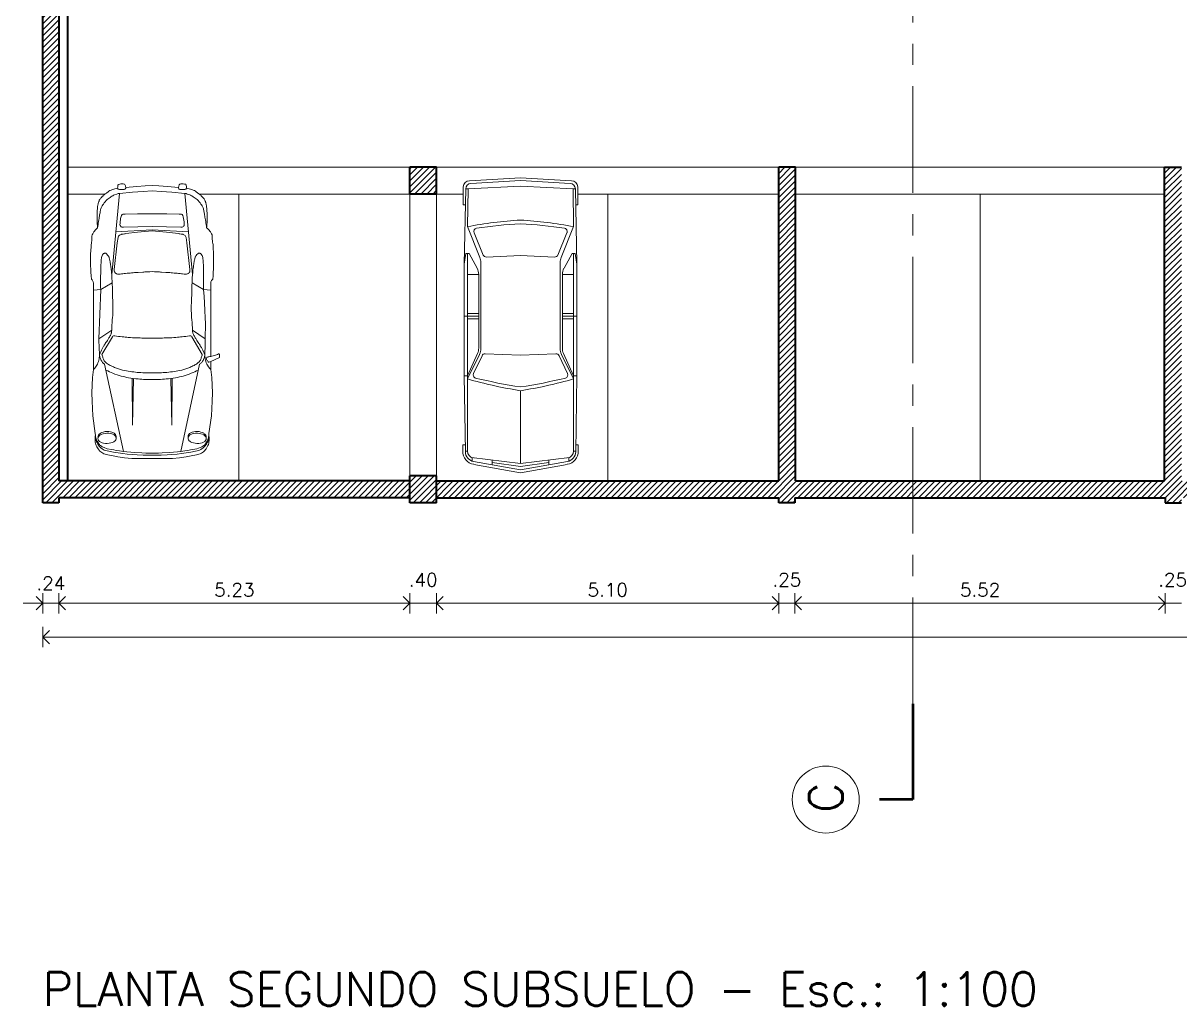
# Model space of a CAD drawing. Extents: x 1009 to 1343, y -172900 to 201.
# Drawn here: x 1152.77 to 1170.01, y 72.28 to 86.93 of the extents above; entities that cross this region are included whole.
import ezdxf

# ---------------------------------------------------------------- set-up
doc = ezdxf.new("R2010")
doc.units = 0
doc.header["$LTSCALE"] = 0.5
doc.linetypes.add('CENTER', pattern=[50.8, 31.75, -6.35, 6.35, -6.35])
doc.layers.get('0').update_dxf_attribs({"linetype": 'CONTINUOUS'})
doc.layers.get('Defpoints').update_dxf_attribs({"linetype": 'CONTINUOUS'})
for name, color, linetype, lineweight in [('Acotaciones', 9, 'CONTINUOUS', 9), ('Detalles 01', 8, 'CONTINUOUS', 9), ('Muros corte', 7, 'CONTINUOUS', 40), ('Punta 02', 11, 'CONTINUOUS', 20), ('Punta 05', 52, 'CONTINUOUS', 50), ('Tratamiento pisos', 251, 'CONTINUOUS', 9), ('Vehículos', 155, 'CONTINUOUS', 13)]:
    doc.layers.add(name, color=color, linetype=linetype, lineweight=lineweight)
doc.styles.add('Texto 2 mm', font='simplex.shx', dxfattribs={"height": 0.2})
doc.styles.add('Texto 5 mm', font='simplex.shx', dxfattribs={"height": 0.5})
doc.dimstyles.new('Primera línea', dxfattribs={"dimscale": 0, "dimtxt": 0.2, "dimasz": 0.2, "dimexe": 0.15, "dimexo": 0, "dimgap": 0.1, "dimtad": 1, "dimzin": 4, "dimdsep": 46, "dimtxsty": 'Texto 2 mm', "dimblk": 'OPEN90', "dimcen": 2.5, "dimclrd": 256, "dimclre": 256, "dimclrt": 256, "dimadec": 0, "dimazin": 0, "dimtfac": 1, "dimtmove": 2, "dimatfit": 3, "dimldrblk": 'OPEN90', "dimfxl": 1, "dimtolj": 1, "dimtzin": 0, "dimlwd": -1, "dimlwe": -1, "dimarcsym": 0})
doc.dimstyles.new('Segunda línea', dxfattribs={"dimscale": 0, "dimtxt": 0.2, "dimasz": 0.2, "dimexe": 0.15, "dimexo": 0.5, "dimgap": 0.1, "dimtad": 1, "dimzin": 4, "dimdsep": 46, "dimtxsty": 'Texto 2 mm', "dimblk": 'OPEN90', "dimcen": 2.5, "dimclrd": 256, "dimclre": 256, "dimclrt": 256, "dimadec": 0, "dimazin": 0, "dimtfac": 1, "dimtmove": 2, "dimatfit": 3, "dimldrblk": 'OPEN90', "dimfxl": 1, "dimtolj": 1, "dimtzin": 0, "dimlwd": -1, "dimlwe": -1, "dimarcsym": 0})
pattern_1 = [(45, (62.21442, 16.503325), (-0.0449012806, 0.0449012806), [])]

# ---------------------------------------------------------------- blocks, each defined once
blk = doc.blocks.new('Porsche planta')
at = {"color": 0, "linetype": 'ByBlock'}
for p, q in [((-0.367, 2.06), (-0.634, 0.819)), ((0.448, 2.06), (0.714, 0.819)), ((-0.244, 1.02), (-0.238, 1.685)), ((-0.238, 1.685), (-0.226, 1.022)), ((0.318, 1.685), (0.306, 1.022)), ((0.325, 1.02), (0.318, 1.685)), ((-0.712, 0.602), (-0.715, 0.457)), ((-0.56, 0.423), (-0.553, 0.412)), ((-0.553, 0.412), (-0.546, 0.399)), ((-0.546, 0.399), (-0.542, 0.387)), ((0.627, 0.399), (0.622, 0.387)), ((0.633, 0.412), (0.627, 0.399)), ((0.64, 0.423), (0.633, 0.412)), ((-0.793, -0.232), (-0.689, -0.241)), ((-0.689, -0.241), (-0.691, -0.27)), ((-0.691, -0.27), (-0.691, -0.34)), ((0.608, -0.335), (0.77, -0.241)), ((0.874, -0.232), (0.77, -0.241)), ((-0.691, -0.34), (-0.691, -0.418)), ((-0.691, -0.418), (-0.69, -0.488)), ((-0.69, -0.488), (-0.688, -0.525)), ((-0.533, -0.454), (-0.423, -1.604)), ((0.614, -0.454), (0.504, -1.604)), ((-0.688, -0.525), (-0.687, -0.588)), ((-0.687, -0.588), (-0.685, -0.625)), ((-0.685, -0.625), (-0.684, -0.66)), ((-0.475, -1.061), (0.04, -1.086)), ((0.556, -1.061), (0.04, -1.086)), ((-0.343, -1.311), (-0.17, -1.314)), ((0.423, -1.311), (0.25, -1.314)), ((-0.17, -1.314), (0.04, -1.315)), ((0.25, -1.314), (0.04, -1.315)), ((-0.355, -1.663), (-0.424, -1.66)), ((-0.335, -1.689), (-0.178, -1.704)), ((-0.178, -1.704), (-0.057, -1.712)), ((-0.057, -1.712), (0.04, -1.716)), ((0.137, -1.712), (0.04, -1.716)), ((0.258, -1.704), (0.137, -1.712)), ((0.416, -1.689), (0.258, -1.704))]:
    blk.add_line(p, q, dxfattribs=at)
for points in [[(-0.442, 2.079), (-0.375, 2.088), (-0.313, 2.095), (-0.235, 2.102), (-0.173, 2.107), (-0.087, 2.112), (-0.018, 2.112), (0.04, 2.112), (0.098, 2.112), (0.168, 2.112), (0.253, 2.107), (0.315, 2.102), (0.393, 2.095), (0.455, 2.088), (0.523, 2.079), (0.588, 2.069), (0.655, 2.055), (0.704, 2.046, -0.076061), (0.766, 2.008), (0.79, 1.984), (0.813, 1.954), (0.826, 1.928), (0.83, 1.922), (0.832, 1.915), (0.836, 1.907), (0.838, 1.899), (0.84, 1.891, 0.024992), (0.843, 1.879, -0.055838), (0.846, 1.863, -0.037237), (0.846, 1.826, 0.010303), (0.85, 1.882, 0.069994), (0.847, 1.925, 0.094971), (0.824, 1.991), (0.806, 2.02, 0.128179), (0.769, 2.062), (0.756, 2.071), (0.741, 2.081), (0.725, 2.091), (0.67, 2.107), (0.595, 2.121), (0.526, 2.132), (0.43, 2.147), (0.328, 2.157), (0.24, 2.16), (0.04, 2.16), (-0.159, 2.16), (-0.248, 2.157), (-0.35, 2.147), (-0.445, 2.132), (-0.515, 2.121), (-0.59, 2.107), (-0.644, 2.091), (-0.661, 2.081), (-0.675, 2.071), (-0.689, 2.062, 0.128179), (-0.725, 2.02), (-0.743, 1.991, 0.094971), (-0.767, 1.925, 0.069994), (-0.77, 1.882, 0.010303), (-0.765, 1.826, -0.037237), (-0.765, 1.863, -0.055838), (-0.762, 1.879, 0.024992), (-0.759, 1.891), (-0.757, 1.899), (-0.756, 1.907), (-0.752, 1.915), (-0.75, 1.922), (-0.746, 1.928), (-0.733, 1.954), (-0.709, 1.984), (-0.686, 2.008), (-0.65, 2.029), (-0.624, 2.046), (-0.575, 2.055), (-0.507, 2.069)], [(-0.596, 1.945), (-0.57, 1.942), (-0.545, 1.937), (-0.525, 1.93, -0.035612), (-0.506, 1.92, -0.053048), (-0.486, 1.905), (-0.476, 1.891), (-0.471, 1.879), (-0.47, 1.867), (-0.473, 1.854), (-0.479, 1.842), (-0.492, 1.828, -0.053048), (-0.51, 1.816, -0.035612), (-0.529, 1.808), (-0.55, 1.803), (-0.576, 1.799), (-0.602, 1.798), (-0.628, 1.801), (-0.653, 1.806), (-0.673, 1.813, -0.035612), (-0.692, 1.823, -0.053048), (-0.709, 1.836), (-0.721, 1.851), (-0.727, 1.864), (-0.728, 1.876), (-0.726, 1.889), (-0.719, 1.901), (-0.706, 1.915, -0.053048), (-0.688, 1.927, -0.035612), (-0.669, 1.935), (-0.648, 1.941), (-0.623, 1.944)], [(0.677, 1.945), (0.651, 1.942), (0.625, 1.937), (0.605, 1.93, 0.035612), (0.586, 1.92, 0.053048), (0.567, 1.905), (0.556, 1.891), (0.551, 1.879), (0.55, 1.867), (0.553, 1.854), (0.56, 1.842), (0.572, 1.828, 0.053048), (0.59, 1.816, 0.035612), (0.61, 1.808), (0.63, 1.803), (0.656, 1.799), (0.682, 1.798), (0.708, 1.801), (0.734, 1.806), (0.754, 1.813, 0.035612), (0.773, 1.823, 0.053048), (0.79, 1.836), (0.801, 1.851), (0.807, 1.864), (0.809, 1.876), (0.806, 1.889), (0.799, 1.901), (0.787, 1.915, 0.053048), (0.769, 1.927, 0.035612), (0.749, 1.935), (0.729, 1.941), (0.703, 1.944)], [(0.04, 0.944, 0.014918), (-0.171, 0.935, 0.019606), (-0.272, 0.923, 0.021498), (-0.38, 0.902, 0.041408), (-0.493, 0.864, 0.010479), (-0.555, 0.836, 0.054559), (-0.605, 0.804, 0.068511), (-0.639, 0.77, 0.099189), (-0.658, 0.728, -0.026704), (-0.672, 0.68), (-0.524, 0.429, 0.323311), (-0.49, 0.415, -0.03065), (-0.385, 0.431, 0.001086), (-0.298, 0.439, -0.019868), (-0.178, 0.446, 0.009294), (-0.083, 0.449, -0.022865), (0.04, 0.45, -0.022865), (0.163, 0.449, 0.009294), (0.259, 0.446, -0.019868), (0.379, 0.439, 0.001086), (0.465, 0.431, -0.03065), (0.571, 0.415, 0.323311), (0.604, 0.429), (0.753, 0.68, -0.026704), (0.738, 0.728, 0.099189), (0.719, 0.77, 0.068511), (0.686, 0.804, 0.054559), (0.635, 0.836, 0.010479), (0.573, 0.864, 0.041408), (0.46, 0.902, 0.021498), (0.352, 0.923, 0.019606), (0.252, 0.935, 0.014918)], [(-0.524, 0.191, -0.024218), (-0.533, 0.337), (-0.715, 0.457), (-0.716, 0.242), (-0.713, 0.162), (-0.71, 0.059), (-0.704, -0.054), (-0.697, -0.142), (-0.689, -0.241), (-0.528, -0.335, 0.031825), (-0.522, -0.219, -0.014699), (-0.519, -0.092, 0.015269), (-0.516, 0.061, 0.024289)], [(0.246, -1.055), (0.414, -1.035, 0.019104), (0.433, -1.032, -0.009159), (0.473, -1.026, 0.031826), (0.48, -1.023, 0.052632), (0.501, -1.012, 0.171331), (0.524, -0.981), (0.534, -0.904), (0.577, -0.526, -0.029797), (0.577, -0.502, 0.188975), (0.571, -0.486, 0.041781), (0.559, -0.473, 0.056578), (0.544, -0.463, 0.157073), (0.515, -0.457, 0.002681), (0.473, -0.463, -0.012314), (0.437, -0.468, -0.004904), (0.352, -0.475, 0.00764), (0.311, -0.479, -0.019123), (0.237, -0.483), (0.172, -0.486, -0.025492), (0.119, -0.492), (0.073, -0.494), (0.04, -0.497), (0.007, -0.494), (-0.039, -0.492, -0.025492), (-0.092, -0.486), (-0.156, -0.483, -0.019123), (-0.23, -0.479, 0.00764), (-0.271, -0.475, -0.004904), (-0.357, -0.468, -0.012314), (-0.393, -0.463, 0.002681), (-0.435, -0.457, 0.157073), (-0.464, -0.463, 0.056578), (-0.478, -0.473, 0.041781), (-0.491, -0.486, 0.188975), (-0.496, -0.502, -0.029797), (-0.496, -0.526), (-0.454, -0.904), (-0.443, -0.981, 0.171331), (-0.42, -1.012, 0.052632), (-0.399, -1.023, 0.031826), (-0.393, -1.026, -0.009159), (-0.353, -1.032, 0.019104), (-0.334, -1.035), (-0.166, -1.055), (-0.01, -1.069), (0.04, -1.073), (0.09, -1.069)]]:
    blk.add_lwpolyline(points, format="xyb", close=True, dxfattribs=at)
for points in [[(0.84, 1.863), (0.837, 1.874, -0.057112), (0.834, 1.885, 0.074057), (0.831, 1.891, -0.020357), (0.82, 1.911, 0.060199), (0.803, 1.939, 0.09981), (0.772, 1.975, 0.075944), (0.72, 2.003), (0.676, 2.02), (0.619, 2.029), (0.585, 2.036), (0.549, 2.043), (0.502, 2.05), (0.448, 2.057), (0.399, 2.064), (0.287, 2.073), (0.184, 2.079), (0.129, 2.081), (0.079, 2.084), (0.04, 2.082), (0.001, 2.084), (-0.049, 2.081), (-0.103, 2.079), (-0.207, 2.073), (-0.319, 2.064), (-0.367, 2.057), (-0.422, 2.05), (-0.469, 2.043), (-0.504, 2.036), (-0.538, 2.029), (-0.596, 2.02), (-0.64, 2.003, 0.075944), (-0.692, 1.975, 0.09981), (-0.723, 1.939)], [(-0.723, 1.939, 0.060199), (-0.74, 1.911, -0.020357), (-0.751, 1.891, 0.074057), (-0.753, 1.885, -0.057112), (-0.757, 1.874), (-0.759, 1.863), (-0.762, 1.852), (-0.763, 1.844), (-0.765, 1.829), (-0.767, 1.801), (-0.802, 1.554), (-0.813, 1.345), (-0.815, 1.228), (-0.807, 1.01), (-0.793, 0.896), (-0.793, 0.782), (-0.909, 0.731, 0.26651), (-0.916, 0.715, -0.046048), (-0.916, 0.683, 0.585653), (-0.903, 0.674, -0.041042), (-0.873, 0.685), (-0.793, 0.709, -0.003206), (-0.764, 0.715, 0.023233), (-0.743, 0.719, 0.172254), (-0.738, 0.722, 0.089292), (-0.732, 0.736, 0.191515), (-0.733, 0.751, 0.050928), (-0.756, 0.785, 0.355547), (-0.765, 0.791, 0.091991), (-0.793, 0.782)], [(-0.472, 1.858), (-0.471, 1.855), (-0.47, 1.843), (-0.473, 1.83), (-0.479, 1.818), (-0.492, 1.805, -0.053048), (-0.51, 1.793, -0.035612), (-0.529, 1.785), (-0.55, 1.779), (-0.576, 1.775), (-0.602, 1.775), (-0.628, 1.777), (-0.653, 1.783), (-0.673, 1.79, -0.035612), (-0.692, 1.8, -0.053048), (-0.709, 1.813), (-0.721, 1.827), (-0.727, 1.84), (-0.728, 1.853), (-0.726, 1.863)], [(0.552, 1.858), (0.551, 1.855), (0.55, 1.843), (0.553, 1.83), (0.56, 1.818), (0.572, 1.805, 0.053048), (0.59, 1.793, 0.035612), (0.61, 1.785), (0.63, 1.779), (0.656, 1.775), (0.682, 1.775), (0.708, 1.777), (0.734, 1.783), (0.754, 1.79, 0.035612), (0.773, 1.8, 0.053048), (0.79, 1.813), (0.801, 1.827), (0.807, 1.84), (0.809, 1.853), (0.807, 1.863)], [(0.84, 1.863), (0.842, 1.852), (0.844, 1.844), (0.845, 1.829), (0.847, 1.801), (0.883, 1.554), (0.893, 1.345), (0.895, 1.228), (0.887, 1.01), (0.874, 0.896, 0.015833), (0.854, 0.874, 0.030735), (0.835, 0.849, 0.067689), (0.803, 0.782, 0.069337), (0.789, 0.706, 0.000298), (0.788, 0.685, -0.01679), (0.749, 0.601)], [(0.695, 0.904, 0.013324), (0.597, 0.948, 0.030992), (0.479, 0.988, 0.024048), (0.374, 1.011, 0.017481), (0.24, 1.029, 0.017092), (0.134, 1.036, 0.000555), (0.04, 1.038, 0.000555), (-0.054, 1.036, 0.017092), (-0.16, 1.029, 0.017481), (-0.294, 1.011, 0.024048), (-0.399, 0.988, 0.030992), (-0.516, 0.948, 0.013324), (-0.615, 0.904)], [(0.874, 0.896), (0.874, -0.331, 0.158952), (0.885, -0.369, 0.068562), (0.902, -0.388), (0.905, -0.434), (0.908, -0.486), (0.91, -0.532), (0.913, -0.575), (0.913, -0.621), (0.913, -0.741), (0.907, -0.846, -0.032511), (0.9, -0.912, 0.05701), (0.894, -0.996, -0.118188), (0.882, -1.033, -0.074794), (0.86, -1.07, -0.019366), (0.84, -1.093, -0.012762), (0.814, -1.118)], [(-0.793, 0.709), (-0.793, -0.331, -0.158952), (-0.804, -0.369, -0.068562), (-0.822, -0.388), (-0.825, -0.434), (-0.828, -0.486), (-0.83, -0.532), (-0.832, -0.575), (-0.832, -0.621), (-0.832, -0.741), (-0.827, -0.846, 0.032511), (-0.819, -0.912, -0.05701), (-0.814, -0.996, 0.118188), (-0.802, -1.033, 0.074794), (-0.78, -1.07, 0.019366), (-0.76, -1.093, 0.012762), (-0.734, -1.118)], [(0.744, 0.793, 0.029294), (0.756, 0.777, -0.097394), (0.77, 0.752, 0.041228), (0.779, 0.729, -0.039917), (0.788, 0.685, 0.041416), (0.792, 0.602), (0.796, 0.457), (0.614, 0.337, -0.024218), (0.605, 0.191, 0.024289), (0.597, 0.061, 0.015269), (0.599, -0.092, -0.014699), (0.602, -0.219, 0.031825), (0.608, -0.335, -0.000324), (0.609, -0.361, -0.013538), (0.61, -0.385, 0.027693), (0.611, -0.41, -0.020103), (0.612, -0.434, 0.035852), (0.614, -0.461, -0.036864), (0.616, -0.485, 0.046721), (0.619, -0.508, -0.050458), (0.621, -0.525, 0.063348), (0.623, -0.545, -0.041553), (0.627, -0.567, 0.014238), (0.629, -0.588, 0.004738), (0.632, -0.606, 0.001859), (0.636, -0.629, -0.0009), (0.639, -0.646, 0.029058), (0.644, -0.669, -0.030721), (0.648, -0.687, 0.078523), (0.652, -0.699, -0.025161), (0.659, -0.715, 0.118417), (0.667, -0.726), (0.688, -0.749), (0.696, -0.756, 0.264692), (0.708, -0.758, 0.113633), (0.723, -0.754, 0.059206), (0.733, -0.746, 0.087323), (0.743, -0.733, 0.022677), (0.753, -0.71, 0.067037), (0.761, -0.683, -0.009818), (0.764, -0.66), (0.765, -0.625), (0.767, -0.588), (0.768, -0.525), (0.77, -0.488), (0.771, -0.418), (0.771, -0.34), (0.771, -0.27), (0.77, -0.241), (0.796, 0.457)], [(-0.352, -1.663, -0.41835), (-0.335, -1.689, -0.021212), (-0.345, -1.726, -0.388855), (-0.369, -1.742, -0.080664), (-0.436, -1.735, -0.158156), (-0.445, -1.721, -0.068495), (-0.449, -1.678, -0.055667), (-0.523, -1.662, 0.029493), (-0.543, -1.653, -0.055911), (-0.576, -1.635, 0.000971), (-0.59, -1.625, -0.016357), (-0.609, -1.611, 0.0165), (-0.625, -1.6, -0.063106), (-0.656, -1.572, 0.002692), (-0.663, -1.565, -0.016731), (-0.672, -1.557, -0.001315), (-0.679, -1.549, -0.020474), (-0.69, -1.536, -0.060237), (-0.704, -1.519, -0.066468), (-0.713, -1.497, 0.010072), (-0.718, -1.482, -0.006697), (-0.723, -1.466, -0.014302), (-0.727, -1.453, -0.015553), (-0.731, -1.436, -0.017917), (-0.734, -1.412, -0.012643), (-0.737, -1.384, -0.001214), (-0.74, -1.317, 0.044294), (-0.74, -1.286, -0.044294), (-0.74, -1.248, 0.027399), (-0.739, -1.207, -0.023961), (-0.738, -1.169, -0.002142), (-0.734, -1.118, 0.010764), (-0.72, -1.207, -0.005676), (-0.712, -1.25, 0.003101), (-0.701, -1.317, 0.004206), (-0.693, -1.364, 0.007198), (-0.688, -1.388, 0.025171), (-0.668, -1.429, 0.026671), (-0.652, -1.454, 0.084163), (-0.597, -1.517, 0.015423), (-0.544, -1.559, 0.088732), (-0.493, -1.583), (-0.458, -1.596, 0.099756), (-0.423, -1.604), (-0.238, -1.623), (-0.087, -1.634), (0.04, -1.64), (0.168, -1.634), (0.318, -1.623), (0.504, -1.604, 0.099756), (0.539, -1.596), (0.574, -1.583, 0.088732), (0.624, -1.559, 0.015423), (0.678, -1.517, 0.084163), (0.732, -1.454, 0.026671), (0.748, -1.429, 0.025171), (0.768, -1.388, 0.007198), (0.773, -1.364, 0.004206), (0.782, -1.317, 0.003101), (0.793, -1.25, -0.005676), (0.8, -1.207, 0.010764), (0.814, -1.118, -0.002142), (0.818, -1.169, -0.023961), (0.819, -1.207, 0.027399), (0.821, -1.248, -0.044294), (0.821, -1.286, 0.044294), (0.821, -1.317, -0.001214), (0.817, -1.384, -0.012643), (0.815, -1.412, -0.017917), (0.811, -1.436, -0.015553), (0.807, -1.453, -0.014302), (0.804, -1.466, -0.006697), (0.799, -1.482, 0.010072), (0.794, -1.497, -0.066468), (0.784, -1.519, -0.060237), (0.771, -1.536, -0.020474), (0.759, -1.549, -0.001315), (0.752, -1.557, -0.016731), (0.743, -1.565, 0.002692), (0.736, -1.572, -0.063106), (0.705, -1.6, 0.0165), (0.689, -1.611, -0.016357), (0.671, -1.625, 0.000971), (0.656, -1.635, -0.055911), (0.623, -1.653, 0.029493), (0.604, -1.662, -0.055667), (0.53, -1.678, 0.358934), (0.505, -1.66), (0.435, -1.663)], [(0.482, -1.272), (0.494, -1.203, 0.037582), (0.496, -1.152, 0.027766), (0.485, -1.137, 0.272793), (0.448, -1.125), (0.04, -1.135), (-0.368, -1.125, 0.272793), (-0.404, -1.137, 0.027766), (-0.416, -1.152, 0.037582), (-0.413, -1.203), (-0.402, -1.272)]]:
    blk.add_lwpolyline(points, format="xyb", dxfattribs=at)
blk.add_lwpolyline([(-0.616, -0.756), (-0.612, -0.753), (-0.607, -0.749), (-0.596, -0.738), (-0.586, -0.726)], dxfattribs=at)
for centre, radius, start, end in [((-1.131, 0.568), 0.47, 40.5275, 44.1558), ((-0.966, 0.71), 0.253, 33.4859, 40.5275), ((-0.984, 0.697), 0.275, 17.9964, 33.4859), ((-0.989, 0.696), 0.28, 2.131, 17.9964), ((-1.21, 0.667), 0.502, 352.5762, 2.0626), ((-18.218, 0.055), 17.521, 2.0626, 2.131), ((-0.431, 0.65), 0.279, 163.6276, 172.7711), ((0.563, 1.235), 1.385, 203.3787, 207.2263), ((-0.832, 0.797), 0.15, 332.9033, 342.3468), ((-0.619, 0.729), 0.0744, 140.0959, 162.3468), ((-0.806, 0.886), 0.17, 320.0959, 326.8077), ((-0.601, 0.752), 0.0754, 115.9432, 146.8077), ((0.681, 0.752), 0.0754, 33.1923, 64.0568), ((0.513, 1.209), 1.329, 207.2263, 209.0933), ((-0.507, 0.642), 0.161, 209.0933, 214.6808), ((-0.829, 0.419), 0.23, 27.8614, 34.6808), ((-1.526, -0.102), 1.099, 31.0996, 34.9133), ((1.607, -0.102), 1.099, 145.0867, 148.9004), ((0.909, 0.419), 0.23, 145.3192, 152.1386), ((0.587, 0.642), 0.161, 325.3192, 330.9067), ((-0.433, 1.209), 1.329, 330.9067, 332.7737), ((-0.353, 0.606), 0.272, 211.0996, 216.2314), ((-0.651, 0.387), 0.0984, 21.5884, 36.2314), ((-0.598, 0.364), 0.0608, 8.4392, 22.9476), ((-1.14, 0.283), 0.609, 5.0177, 8.4392), ((1.22, 0.283), 0.609, 171.5608, 174.9823), ((0.678, 0.364), 0.0608, 157.0524, 171.5608), ((0.732, 0.387), 0.0984, 143.7686, 158.4116), ((0.433, 0.606), 0.272, 323.7686, 328.9004), ((-0.658, -0.484), 0.122, 348.5447, 359.2446), ((-0.373, -0.487), 0.163, 170.7998, 179.2446), ((-0.722, -0.431), 0.191, 350.7998, 359.013), ((-0.231, -0.439), 0.3, 174.4063, 179.013), ((-0.751, -0.388), 0.222, 354.4063, 0.7515), ((19.312, -1.175), 19.858, 177.5748, 177.6491), ((-0.071, -0.379), 0.458, 177.6491, 180.7515), ((-0.758, -0.613), 0.202, 343.8915, 350.5494), ((4.018, -1.407), 4.639, 170.3432, 170.5494), ((-3.634, -0.105), 3.123, 350.3432, 350.7692), ((-1.507, -0.451), 0.968, 350.7692, 351.8551), ((-0.92, -0.535), 0.375, 351.8551, 355.1179), ((-0.41, -0.579), 0.137, 165.6001, 175.1179), ((-0.617, -0.525), 0.0772, 345.6001, 0.099), ((-0.453, -0.525), 0.0869, 168.5447, 180.099), ((-1.277, -0.76), 0.602, 7.3007, 9.5508), ((-0.576, -0.67), 0.105, 187.3007, 202.6414), ((-0.423, -0.611), 0.269, 201.7563, 206.9526), ((-0.62, -0.711), 0.0482, 206.9526, 226.9149), ((-0.615, -0.706), 0.0546, 226.9149, 240.4682), ((-0.625, -0.723), 0.0354, 240.4682, 266.3996), ((-0.623, -0.747), 0.0114, 251.3135, 310.6165), ((-0.605, -0.705), 0.0286, 311.7225, 338.7359), ((-0.414, -0.779), 0.177, 152.9707, 158.7359), ((-0.606, -0.681), 0.0394, 332.9707, 350.93), ((-0.414, -0.712), 0.155, 163.8915, 170.93), ((-0.34, -1.264), 0.0618, 188.998, 220.6463), ((-0.355, -1.243), 0.0692, 242.6671, 279.926), ((0.435, -1.243), 0.0692, 260.074, 297.3329), ((0.42, -1.264), 0.0618, 319.3537, 351.002), ((-0.426, -1.684), 0.0245, 87.2489, 166.2281), ((0.437, -1.685), 0.0218, 101.5186, 192.3266), ((0.846, -1.595), 0.441, 192.3266, 197.1873), ((0.446, -1.72), 0.0214, 194.1804, 279.1757), ((0.462, -1.532), 0.209, 266.4607, 284.9076), ((0.499, -1.714), 0.0266, 309.8164, 345.7652), ((0.373, -1.682), 0.157, 345.7652, 1.4386)]:
    blk.add_arc(centre, radius, start, end, dxfattribs=at)
blk = doc.blocks.new('A$C0C570FE1')
for p, q in [((0.125, 1.558), (0, 0.861)), ((0.167, 1.56), (0.044, 0.861)), ((0.225, 1.592), (0.136, 0.861)), ((0.171, 1.581), (0.224, 1.581)), ((1.446, 1.701), (0.312, 1.684)), ((0.321, 1.653), (0.321, 1.684)), ((0.321, 1.653), (3.268, 1.653)), ((0.416, 1.722), (0.324, 1.723)), ((0.416, 1.685), (0.416, 1.722)), ((1.398, 1.653), (1.764, 1.474)), ((3.11, 1.701), (1.446, 1.701)), ((1.446, 1.701), (1.446, 1.653)), ((1.446, 1.653), (1.776, 1.501)), ((1.744, 1.435), (1.481, 1.562)), ((2.293, 1.653), (2.293, 1.485)), ((2.333, 1.701), (2.333, 1.485)), ((2.373, 1.653), (2.373, 1.485)), ((2.953, 1.485), (2.953, 1.653)), ((3.049, 1.51), (3.268, 1.629)), ((4.234, 1.679), (3.11, 1.701)), ((3.268, 1.677), (3.11, 1.701)), ((3.208, 1.468), (3.668, 1.653)), ((3.245, 1.418), (3.577, 1.554)), ((3.268, 1.629), (3.268, 1.677)), ((3.668, 1.653), (4.23, 1.644)), ((3.993, 1.717), (3.993, 1.684)), ((4.262, 1.714), (3.993, 1.717)), ((4.23, 1.644), (4.23, 1.679)), ((4.23, 1.644), (4.272, 0.861)), ((4.313, 1.603), (4.355, 0.861)), ((4.395, 0.861), (4.353, 1.62)), ((1.75, 0.861), (1.773, 1.388)), ((1.852, 1.453), (3.134, 1.453)), ((1.855, 1.485), (2.953, 1.485)), ((0.152, 1.283), (0.093, 0.861)), ((0.119, 1.285), (0.188, 1.285)), ((3.236, 0.861), (3.214, 1.37)), ((0.125, 0.165), (0, 0.861)), ((0.167, 0.163), (0.044, 0.861)), ((0.152, 0.439), (0.093, 0.861)), ((0.136, 0.861), (1.224, 0.861)), ((0.225, 0.131), (0.136, 0.861)), ((1.75, 0.861), (1.773, 0.335)), ((3.236, 0.861), (3.214, 0.353)), ((4.23, 0.079), (4.272, 0.861)), ((4.313, 0.12), (4.355, 0.861)), ((4.395, 0.861), (4.353, 0.103)), ((0.119, 0.438), (0.188, 0.438)), ((1.398, 0.07), (1.764, 0.249)), ((1.446, 0.07), (1.776, 0.221)), ((1.744, 0.287), (1.481, 0.161)), ((1.852, 0.27), (3.134, 0.27)), ((1.855, 0.238), (2.953, 0.238)), ((2.293, 0.07), (2.293, 0.238)), ((2.333, 0.022), (2.333, 0.238)), ((2.373, 0.07), (2.373, 0.238)), ((2.953, 0.238), (2.953, 0.07)), ((3.049, 0.213), (3.268, 0.094)), ((3.208, 0.255), (3.668, 0.07)), ((3.245, 0.304), (3.577, 0.169)), ((0.171, 0.142), (0.224, 0.142)), ((1.446, 0.022), (0.312, 0.039)), ((0.321, 0.07), (3.268, 0.07)), ((0.321, 0.07), (0.321, 0.039)), ((0.416, 0.001), (0.324, 0)), ((0.416, 0.038), (0.416, 0.001)), ((1.446, 0.022), (1.446, 0.07)), ((3.11, 0.022), (1.446, 0.022)), ((3.268, 0.046), (3.11, 0.022)), ((4.234, 0.044), (3.11, 0.022)), ((3.268, 0.094), (3.268, 0.046)), ((3.668, 0.07), (4.23, 0.079)), ((3.993, 0.005), (3.993, 0.039)), ((4.262, 0.008), (3.993, 0.005)), ((4.23, 0.079), (4.23, 0.044))]:
    blk.add_line(p, q)
for centre, radius, start, end in [((0.322, 1.523), 0.2, 89.6059, 169.7934), ((0.315, 1.534), 0.15, 90.8772, 169.9992), ((0.321, 1.553), 0.1, 90, 173.024), ((7.846, -0.184), 6.705, 164.0955, 171.0276), ((1.459, 1.516), 0.05, 64.4236, 163.8009), ((3.596, 1.508), 0.05, 13.1488, 112.1811), ((-2.714, 0.453), 6.494, 3.6062, 10.6501), ((4.233, 1.599), 0.08, 3.2191, 89.3245), ((4.253, 1.615), 0.1, 3.1608, 84.5613), ((7.876, -0.089), 6.664, 165.9376, 171.8019), ((1.723, 1.39), 0.05, 357.5478, 64.4236), ((1.852, 1.653), 0.2, 243.8694, 270), ((1.855, 1.685), 0.2, 246.7861, 270), ((2.953, 1.685), 0.2, 270, 298.6282), ((3.134, 1.653), 0.2, 270, 291.9752), ((3.264, 1.372), 0.05, 112.1811, 182.5243), ((-2.765, 0.542), 6.484, 2.8274, 8.6702), ((7.846, 1.907), 6.705, 188.9724, 195.9045), ((7.876, 1.812), 6.664, 188.1981, 194.0624), ((-2.765, 1.181), 6.484, 351.3298, 357.1726), ((-2.714, 1.27), 6.494, 349.3499, 356.3938), ((3.264, 0.351), 0.05, 177.4757, 247.8189), ((1.459, 0.206), 0.05, 196.1991, 295.5764), ((1.723, 0.332), 0.05, 295.5764, 2.4522), ((1.852, 0.07), 0.2, 90, 116.1306), ((1.855, 0.038), 0.2, 90, 113.2139), ((2.953, 0.038), 0.2, 61.3718, 90), ((3.134, 0.07), 0.2, 68.0248, 90), ((3.596, 0.215), 0.05, 247.8189, 346.8512), ((0.322, 0.2), 0.2, 190.2066, 270.3941), ((0.315, 0.189), 0.15, 190.0008, 269.1228), ((0.321, 0.17), 0.1, 186.976, 270), ((4.233, 0.124), 0.08, 270.6755, 356.7809), ((4.253, 0.108), 0.1, 275.4387, 356.8392)]:
    blk.add_arc(centre, radius, start, end)
blk = doc.blocks.new('_Open90')
at = {"color": 0, "linetype": 'ByBlock', "lineweight": -2}
for p, q in [((0, 0), (-1, 0)), ((-0.5, 0.5), (0, 0)), ((0, 0), (-0.5, -0.5))]:
    blk.add_line(p, q, dxfattribs=at)
blk = doc.blocks.new('*D222')
at = {"layer": 'Acotaciones', "transparency": 16777216}
for p, q in [((1153.3, 78.433), (1153.3, 78.134)), ((1158.33, 78.284), (1153.5, 78.284)), ((1158.53, 78.433), (1158.53, 78.134))]:
    blk.add_line(p, q, dxfattribs=at)
at = {"layer": 'Defpoints', "color": 0, "transparency": 16777216}
for p in [(1153.3, 78.433), (1153.3, 78.284), (1158.53, 78.433)]:
    blk.add_point(p, dxfattribs=at)
at = {"layer": 'Acotaciones', "transparency": 16777216, "xscale": 0.2, "yscale": 0.2, "zscale": 0.2, "rotation": 180}
blk.add_blockref('_Open90', (1153.3, 78.284), dxfattribs=at)
at = {"layer": 'Acotaciones', "transparency": 16777216, "xscale": 0.2, "yscale": 0.2, "zscale": 0.2}
blk.add_blockref('_Open90', (1158.53, 78.284), dxfattribs=at)
at = {"layer": 'Acotaciones', "transparency": 16777216, "insert": (1155.915, 78.484), "char_height": 0.2, "attachment_point": 5, "style": 'Texto 2 mm'}
blk.add_mtext('\\A1;5.23', dxfattribs=at)
blk = doc.blocks.new('*D223')
at = {"layer": 'Acotaciones', "transparency": 16777216}
for p, q in [((1158.93, 78.433), (1158.93, 78.134)), ((1159.13, 78.284), (1163.83, 78.284)), ((1164.03, 78.433), (1164.03, 78.134))]:
    blk.add_line(p, q, dxfattribs=at)
at = {"layer": 'Defpoints', "color": 0, "transparency": 16777216}
for p in [(1158.93, 78.433), (1164.03, 78.433), (1164.03, 78.284)]:
    blk.add_point(p, dxfattribs=at)
at = {"layer": 'Acotaciones', "transparency": 16777216, "xscale": 0.2, "yscale": 0.2, "zscale": 0.2, "rotation": 180}
blk.add_blockref('_Open90', (1158.93, 78.284), dxfattribs=at)
at = {"layer": 'Acotaciones', "transparency": 16777216, "xscale": 0.2, "yscale": 0.2, "zscale": 0.2}
blk.add_blockref('_Open90', (1164.03, 78.284), dxfattribs=at)
at = {"layer": 'Acotaciones', "transparency": 16777216, "insert": (1161.48, 78.484), "char_height": 0.2, "attachment_point": 5, "style": 'Texto 2 mm'}
blk.add_mtext('\\A1;5.10', dxfattribs=at)
blk = doc.blocks.new('*D224')
at = {"layer": 'Acotaciones', "transparency": 16777216}
for p, q in [((1164.27, 78.433), (1164.27, 78.134)), ((1164.47, 78.284), (1169.59, 78.284)), ((1169.79, 78.433), (1169.79, 78.134))]:
    blk.add_line(p, q, dxfattribs=at)
at = {"layer": 'Defpoints', "color": 0, "transparency": 16777216}
for p in [(1164.27, 78.433), (1169.79, 78.433), (1169.79, 78.284)]:
    blk.add_point(p, dxfattribs=at)
at = {"layer": 'Acotaciones', "transparency": 16777216, "xscale": 0.2, "yscale": 0.2, "zscale": 0.2, "rotation": 180}
blk.add_blockref('_Open90', (1164.27, 78.284), dxfattribs=at)
at = {"layer": 'Acotaciones', "transparency": 16777216, "xscale": 0.2, "yscale": 0.2, "zscale": 0.2}
blk.add_blockref('_Open90', (1169.79, 78.284), dxfattribs=at)
at = {"layer": 'Acotaciones', "transparency": 16777216, "insert": (1167.03, 78.484), "char_height": 0.2, "attachment_point": 5, "style": 'Texto 2 mm'}
blk.add_mtext('\\A1;5.52', dxfattribs=at)
blk = doc.blocks.new('*D229')
at = {"layer": 'Acotaciones', "transparency": 16777216}
for p, q in [((1153.06, 77.933), (1153.06, 77.63)), ((1192.73, 77.933), (1192.73, 77.63)), ((1153.26, 77.78), (1192.53, 77.78))]:
    blk.add_line(p, q, dxfattribs=at)
at = {"layer": 'Defpoints', "color": 0, "transparency": 16777216}
for p in [(1153.06, 78.433), (1192.73, 78.433), (1192.73, 77.78)]:
    blk.add_point(p, dxfattribs=at)
at = {"layer": 'Acotaciones', "transparency": 16777216, "xscale": 0.2, "yscale": 0.2, "zscale": 0.2, "rotation": 180}
blk.add_blockref('_Open90', (1153.06, 77.78), dxfattribs=at)
at = {"layer": 'Acotaciones', "transparency": 16777216, "xscale": 0.2, "yscale": 0.2, "zscale": 0.2}
blk.add_blockref('_Open90', (1192.73, 77.78), dxfattribs=at)
at = {"layer": 'Acotaciones', "transparency": 16777216, "insert": (1172.895, 77.98), "char_height": 0.2, "attachment_point": 5, "style": 'Texto 2 mm'}
blk.add_mtext('\\A1;39.67', dxfattribs=at)

msp = doc.modelspace()

# ---------------------------------------------------------------- hatches: boundary and pattern name
at = {"layer": 'Detalles 01'}
h = msp.add_hatch(dxfattribs=at)
h.set_pattern_fill('ANSI31,_O', color=256, scale=0.02)
h.set_pattern_definition(pattern_1)
h.paths.add_polyline_path([(1153.3, 87.783), (1153.06, 87.783), (1153.06, 79.783), (1153.3, 79.783), (1153.3, 79.858), (1158.53, 79.858), (1158.53, 80.108), (1153.3, 80.108)])
h.paths.add_polyline_path([(1158.53, 84.383), (1158.93, 84.383), (1158.93, 84.783), (1158.53, 84.783)])
h.paths.add_polyline_path([(1158.93, 79.783), (1158.93, 80.183), (1158.53, 80.183), (1158.53, 79.783)])
h.paths.add_polyline_path([(1158.93, 80.108), (1158.93, 79.858), (1164.03, 79.858), (1164.03, 79.783), (1164.27, 79.783), (1164.27, 79.858), (1166.03, 79.858), (1166.03, 80.108), (1164.28, 80.108), (1164.28, 84.783), (1164.03, 84.783), (1164.03, 80.108)])
h = msp.add_hatch(dxfattribs=at)
h.set_pattern_fill('ANSI31,_O', color=256, scale=0.02)
h.set_pattern_definition(pattern_1)
h.paths.add_polyline_path([(1170.03, 79.858), (1175.13, 79.858), (1175.13, 80.108), (1170.03, 80.108), (1170.03, 84.783), (1169.78, 84.783), (1169.78, 80.108), (1166.03, 80.108), (1166.03, 79.858), (1169.79, 79.858), (1169.79, 79.783), (1170.03, 79.783)])
h.paths.add_polyline_path([(1175.13, 80.183), (1175.13, 79.783), (1175.53, 79.783), (1175.53, 80.183)])
h.paths.add_polyline_path([(1175.53, 84.783), (1175.13, 84.783), (1175.13, 84.383), (1175.53, 84.383)])
h.paths.add_polyline_path([(1180.73, 79.858), (1180.73, 80.108), (1175.53, 80.108), (1175.53, 79.858)])
h.paths.add_polyline_path([(1181.13, 80.183), (1180.73, 80.183), (1180.73, 79.783), (1181.13, 79.783)])
h.paths.add_polyline_path([(1181.13, 84.783), (1180.73, 84.783), (1180.73, 84.383), (1181.13, 84.383)])

# ---------------------------------------------------------------- linework, layer by layer
at = {"layer": 'Acotaciones'}
for p, q in [((1152.767, 78.284), (1153.3, 78.284)), ((1152.96, 78.384), (1153.06, 78.284)), ((1153.06, 78.284), (1152.96, 78.184)), ((1153.06, 78.433), (1153.06, 78.134)), ((1153.3, 78.433), (1153.3, 78.134)), ((1158.53, 78.433), (1158.53, 78.134)), ((1158.93, 78.284), (1158.53, 78.284)), ((1158.93, 78.433), (1158.93, 78.134)), ((1164.03, 78.284), (1164.27, 78.284)), ((1169.79, 78.284), (1170.03, 78.284))]:
    msp.add_line(p, q, dxfattribs=at)
at = {"layer": 'Detalles 01', "linetype": 'CENTER', "ltscale": 0.1}
msp.add_line((1166.03, 76.783), (1166.03, 99.783), dxfattribs=at)
at = {"layer": 'Muros corte'}
for p, q in [((1153.06, 79.783), (1153.06, 95.783)), ((1153.3, 95.458), (1153.3, 80.108)), ((1153.43, 95.458), (1153.43, 80.108)), ((1158.93, 84.783), (1158.53, 84.783)), ((1158.53, 84.383), (1158.53, 84.783)), ((1158.93, 84.383), (1158.93, 84.783)), ((1164.03, 80.108), (1164.03, 84.783)), ((1164.28, 84.783), (1164.03, 84.783)), ((1164.28, 80.108), (1164.28, 84.783)), ((1169.78, 84.783), (1170.03, 84.783)), ((1169.78, 80.108), (1169.78, 84.783)), ((1158.93, 84.383), (1158.53, 84.383)), ((1158.93, 80.183), (1158.53, 80.183)), ((1158.53, 79.783), (1158.53, 80.183)), ((1158.93, 79.783), (1158.93, 80.183)), ((1158.53, 80.108), (1153.3, 80.108)), ((1158.93, 80.108), (1164.03, 80.108)), ((1164.28, 80.108), (1169.78, 80.108)), ((1158.53, 79.858), (1153.3, 79.858)), ((1153.3, 79.858), (1153.3, 79.783)), ((1158.93, 79.858), (1164.03, 79.858)), ((1164.03, 79.783), (1164.03, 79.858)), ((1164.27, 79.858), (1169.79, 79.858)), ((1164.27, 79.858), (1164.27, 79.783)), ((1169.79, 79.858), (1169.79, 79.783)), ((1153.3, 79.783), (1153.06, 79.783)), ((1158.93, 79.783), (1158.53, 79.783)), ((1164.27, 79.783), (1164.03, 79.783)), ((1164.225, 79.783), (1164.075, 79.783)), ((1169.79, 79.783), (1170.03, 79.783)), ((1169.835, 79.783), (1169.985, 79.783))]:
    msp.add_line(p, q, dxfattribs=at)
at = {"layer": 'Punta 02'}
msp.add_circle((1164.73, 75.358), 0.5, dxfattribs=at)
at = {"layer": 'Punta 05'}
for p, q in [((1166.03, 76.783), (1166.03, 75.358)), ((1166.03, 75.358), (1165.53, 75.358))]:
    msp.add_line(p, q, dxfattribs=at)
at = {"layer": 'Tratamiento pisos'}
for p, q in [((1158.53, 84.783), (1153.43, 84.783)), ((1158.93, 84.783), (1164.03, 84.783)), ((1169.78, 84.783), (1164.28, 84.783)), ((1153.987, 84.383), (1153.43, 84.383)), ((1158.53, 84.383), (1155.394, 84.383)), ((1155.98, 84.383), (1155.98, 80.108)), ((1158.53, 84.383), (1158.53, 80.183)), ((1158.93, 84.383), (1158.93, 80.183)), ((1158.93, 84.383), (1159.327, 84.383)), ((1161.035, 84.383), (1164.03, 84.383)), ((1161.48, 84.383), (1161.48, 80.108)), ((1169.78, 84.383), (1164.28, 84.383)), ((1167.03, 84.383), (1167.03, 80.108))]:
    msp.add_line(p, q, dxfattribs=at)

# ---------------------------------------------------------------- block references
at = {"layer": 'Vehículos', "xscale": 1.05, "yscale": 1.05, "zscale": 1.05, "rotation": 180}
msp.add_blockref('Porsche planta', (1154.732, 82.708), dxfattribs=at)
at = {"layer": 'Vehículos', "linetype": 'Continuous', "rotation": 89.99999999999999}
msp.add_blockref('A$C0C570FE1', (1161.042, 80.23), dxfattribs=at)

# ---------------------------------------------------------------- texts
at = {"layer": 'Acotaciones', "char_height": 0.2, "attachment_point": 5, "style": 'Texto 2 mm'}
for s, insert in [('\\A1;.24', (1153.18, 78.582)), ('\\A1;.40', (1158.73, 78.633)), ('.25', (1164.15, 78.635)), ('.25', (1169.9, 78.634))]:
    msp.add_mtext(s, dxfattribs=dict(at, insert=insert))
at = {"layer": 'Punta 05', "insert": (1164.981, 75.161), "char_height": 0.5, "width": 0.3999, "attachment_point": 7, "rotation": 90, "style": 'Texto 5 mm'}
msp.add_mtext('C', dxfattribs=at)
at = {"layer": 'Punta 05', "insert": (1153.061, 72.783), "char_height": 0.5, "width": 17.24555, "attachment_point": 1, "style": 'Texto 5 mm'}
msp.add_mtext('PLANTA SEGUNDO SUBSUELO - Esc.: 1:100', dxfattribs=at)

# ---------------------------------------------------------------- dimensions: what is measured, and where the dimension line sits
at = {"layer": 'Acotaciones'}
for base, p1, p2, dimstyle, picture, middle in [((1153.3, 78.284), (1158.53, 78.433), (1153.3, 78.433), 'Primera línea', '*D222', (1155.915, 78.484)), ((1164.03, 78.284), (1158.93, 78.433), (1164.03, 78.433), 'Primera línea', '*D223', (1161.48, 78.484)), ((1169.79, 78.284), (1164.27, 78.433), (1169.79, 78.433), 'Primera línea', '*D224', (1167.03, 78.484)), ((1192.73, 77.78), (1153.06, 78.433), (1192.73, 78.433), 'Segunda línea', '*D229', (1172.895, 77.98))]:
    dim = msp.add_linear_dim(base=base, p1=p1, p2=p2, dimstyle=dimstyle, override={"dimscale": 1}, dxfattribs=at)
    dim.commit()
    dim.dimension.update_dxf_attribs({"geometry": picture, "text_midpoint": middle})

doc.saveas('drawing.dxf')
